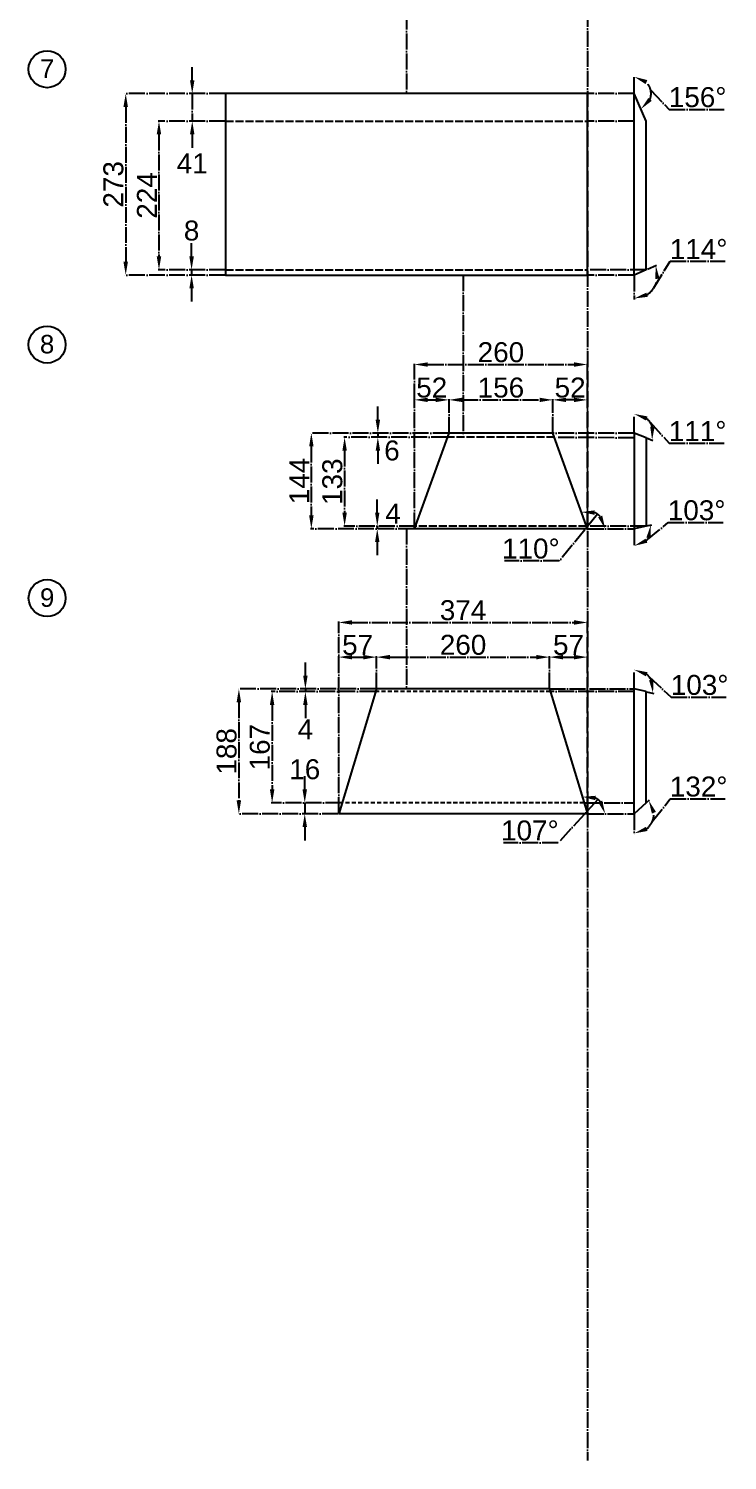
# Model space of a CAD drawing. Header units: millimetres. Extents: x -238 to 4694, y -1543 to 2162.
# Drawn here: x 3643 to 4694, y -1161 to 991 of the extents above; entities that cross this region are included whole.
import ezdxf
from ezdxf.enums import TextEntityAlignment as Align

# ---------------------------------------------------------------- set-up
doc = ezdxf.new("R2010")
doc.units = ezdxf.units.MM
for name, pattern in [('ACAD_ISO02W100', [15, 12, -3]), ('ACAD_ISO04W100', [30, 24, -3, 0, -3]), ('HIDDEN', [9.525, 6.35, -3.175])]:
    doc.linetypes.add(name, pattern=pattern)
doc.layers.add('Etiquetas', color=7, linetype='Continuous')
doc.layers.add('Interior', color=7, linetype='HIDDEN')
doc.layers.add('Linhas apoio', color=8, linetype='ACAD_ISO04W100', transparency=0.3)
doc.styles.get("Standard").update_dxf_attribs({"font": 'arial.ttf'})
doc.dimstyles.new('roy-1', dxfattribs={"dimtxt": 30, "dimasz": 20, "dimexe": 1.25, "dimexo": 0.625, "dimgap": 3, "dimtad": 3, "dimtoh": 1, "dimdec": 0, "dimtxsty": 'Standard', "dimcen": 2.5, "dimadec": 0, "dimazin": 0, "dimtfac": 1, "dimtdec": 0, "dimtmove": 0, "dimatfit": 2, "dimfxl": 1, "dimarcsym": 0})

# ---------------------------------------------------------------- blocks, each defined once
blk = doc.blocks.new('*D52')
at = {"layer": 'Defpoints', "color": 0, "transparency": 16777216}
for p in [(3939.4, 893.7), (3889.4, 852.4), (3939.4, 852.4)]:
    blk.add_point(p, dxfattribs=at)
at = {"layer": 'Linhas apoio', "color": 0, "linetype": 'ACAD_ISO04W100', "lineweight": -2, "transparency": 16777216}
for p, q in [((3889.4, 913.7), (3889.4, 933.7)), ((3938.7, 893.7), (3888.1, 893.7)), ((3889.4, 893.7), (3889.4, 852.4)), ((3938.7, 852.4), (3888.1, 852.4)), ((3889.4, 832.4), (3889.4, 812.4))]:
    blk.add_line(p, q, dxfattribs=at)
at = {"layer": 'Linhas apoio', "color": 0, "transparency": 16777216}
for points in [[(3886, 913.7), (3892.7, 913.7), (3889.4, 893.7)], [(3886, 832.4), (3892.7, 832.4), (3889.4, 852.4)]]:
    blk.add_solid(points, dxfattribs=at)
at = {"layer": 'Linhas apoio', "color": 0, "transparency": 16777216, "insert": (3889.4, 788.8), "char_height": 30, "attachment_point": 5}
blk.add_mtext('41', dxfattribs=at)
blk = doc.blocks.new('*D53')
at = {"layer": 'Defpoints', "color": 0, "transparency": 16777216}
for p in [(3939.4, 893.7), (3789.4, 620.9), (3939.4, 620.9)]:
    blk.add_point(p, dxfattribs=at)
at = {"layer": 'Linhas apoio', "color": 0, "linetype": 'ACAD_ISO04W100', "lineweight": -2, "transparency": 16777216}
for p, q in [((3938.7, 893.7), (3788.1, 893.7)), ((3789.4, 873.7), (3789.4, 640.9)), ((3938.7, 620.9), (3788.1, 620.9))]:
    blk.add_line(p, q, dxfattribs=at)
at = {"layer": 'Linhas apoio', "color": 0, "transparency": 16777216}
for points in [[(3786, 873.7), (3792.7, 873.7), (3789.4, 893.7)], [(3786, 640.9), (3792.7, 640.9), (3789.4, 620.9)]]:
    blk.add_solid(points, dxfattribs=at)
at = {"layer": 'Linhas apoio', "color": 0, "transparency": 16777216, "insert": (3771, 757.3), "char_height": 30, "attachment_point": 5, "rotation": 90}
blk.add_mtext('273', dxfattribs=at)
blk = doc.blocks.new('*D54')
at = {"layer": 'Defpoints', "color": 0, "transparency": 16777216}
for p in [(3939.4, 852.4), (3839.4, 628.8), (3939.4, 628.8)]:
    blk.add_point(p, dxfattribs=at)
at = {"layer": 'Linhas apoio', "color": 0, "linetype": 'ACAD_ISO04W100', "lineweight": -2, "transparency": 16777216}
for p, q in [((3938.7, 852.4), (3838.1, 852.4)), ((3839.4, 832.4), (3839.4, 648.8)), ((3938.8, 628.8), (3838.1, 628.8))]:
    blk.add_line(p, q, dxfattribs=at)
at = {"layer": 'Linhas apoio', "color": 0, "transparency": 16777216}
for points in [[(3836, 832.4), (3842.7, 832.4), (3839.4, 852.4)], [(3836, 648.8), (3842.7, 648.8), (3839.4, 628.8)]]:
    blk.add_solid(points, dxfattribs=at)
at = {"layer": 'Linhas apoio', "color": 0, "transparency": 16777216, "insert": (3821.3, 740.6), "char_height": 30, "attachment_point": 5, "rotation": 90}
blk.add_mtext('224', dxfattribs=at)
blk = doc.blocks.new('*D55')
at = {"layer": 'Defpoints', "color": 0, "transparency": 16777216}
for p in [(3939.4, 628.8), (3888.4, 620.9), (3939.4, 620.9)]:
    blk.add_point(p, dxfattribs=at)
at = {"layer": 'Linhas apoio', "color": 0, "linetype": 'ACAD_ISO04W100', "lineweight": -2, "transparency": 16777216}
for p, q in [((3888.4, 648.8), (3888.4, 668.8)), ((3938.8, 628.8), (3887.2, 628.8)), ((3888.4, 628.8), (3888.4, 620.9)), ((3938.7, 620.9), (3887.2, 620.9)), ((3888.4, 600.9), (3888.4, 580.9))]:
    blk.add_line(p, q, dxfattribs=at)
at = {"layer": 'Linhas apoio', "color": 0, "transparency": 16777216}
for points in [[(3885.1, 648.8), (3891.8, 648.8), (3888.4, 628.8)], [(3885.1, 600.9), (3891.8, 600.9), (3888.4, 620.9)]]:
    blk.add_solid(points, dxfattribs=at)
at = {"layer": 'Linhas apoio', "color": 0, "transparency": 16777216, "insert": (3888.4, 687.6), "char_height": 30, "attachment_point": 5}
blk.add_mtext('8', dxfattribs=at)
blk = doc.blocks.new('PLACA Nº')
blk.add_circle((0, 0), 27.8)
blk.add_attdef('XX', text='', height=27.8).set_placement((-0.5, -13.2), align=Align.CENTER)
blk = doc.blocks.new('*D68')
at = {"layer": 'Defpoints', "color": 0, "transparency": 16777216}
for p in [(4553.8, 893.7), (4573.2, 629.4), (4553.8, 620.9), (4553.8, 620.9), (4575.5, 593)]:
    blk.add_point(p, dxfattribs=at)
at = {"layer": 'Linhas apoio', "color": 0, "linetype": 'ACAD_ISO04W100', "lineweight": -2, "transparency": 16777216}
for p, q in [((4573.8, 629.7), (4587.3, 635.6)), ((4583.3, 601.6), (4607.9, 641.9)), ((4607.9, 641.9), (4690.3, 641.9)), ((4553.8, 620.3), (4553.8, 584.3))]:
    blk.add_line(p, q, dxfattribs=at)
blk.add_arc((4553.8, 620.9), 35.3, 302.8723, 350.685, dxfattribs=at)
at = {"layer": 'Linhas apoio', "color": 0, "transparency": 16777216}
for points in [[(4585.3, 614.8), (4591.9, 615.6), (4586.2, 635.1)], [(4573.9, 588.1), (4572, 594.5), (4553.8, 585.6)]]:
    blk.add_solid(points, dxfattribs=at)
at = {"layer": 'Linhas apoio', "color": 0, "transparency": 16777216, "insert": (4650.6, 660), "char_height": 30, "attachment_point": 5}
blk.add_mtext('114°', dxfattribs=at)
blk = doc.blocks.new('*D69')
at = {"layer": 'Defpoints', "color": 0, "transparency": 16777216}
for p in [(4573.8, 909.2), (4553.8, 893.7), (4553.8, 893.7), (4571.8, 852.4), (4553.8, 620.9)]:
    blk.add_point(p, dxfattribs=at)
at = {"layer": 'Linhas apoio', "color": 0, "linetype": 'ACAD_ISO04W100', "lineweight": -2, "transparency": 16777216}
for p, q in [((4553.8, 894.3), (4553.8, 920.2)), ((4578.5, 898.8), (4606.4, 869.9)), ((4606.4, 869.9), (4688.8, 869.9))]:
    blk.add_line(p, q, dxfattribs=at)
blk.add_arc((4553.8, 893.7), 25.3, 340.0886, 43.4686, dxfattribs=at)
at = {"layer": 'Linhas apoio', "color": 0, "transparency": 16777216}
for points in [[(4570.8, 908), (4573.5, 914.1), (4553.8, 919)], [(4580, 882.8), (4575.1, 887.3), (4563.9, 870.5)]]:
    blk.add_solid(points, dxfattribs=at)
at = {"layer": 'Linhas apoio', "color": 0, "transparency": 16777216, "insert": (4649.1, 888.2), "char_height": 30, "attachment_point": 5}
blk.add_mtext('156°', dxfattribs=at)
blk = doc.blocks.new('*D99')
at = {"layer": 'Defpoints', "color": 0, "transparency": 16777216}
for p in [(4431.4, 433.2), (4431.4, 383.2), (4483.4, 239.5)]:
    blk.add_point(p, dxfattribs=at)
at = {"layer": 'Linhas apoio', "color": 0, "linetype": 'ACAD_ISO04W100', "lineweight": -2, "transparency": 16777216}
for p, q in [((4431.4, 383.8), (4431.4, 434.4)), ((4463.4, 433.2), (4451.4, 433.2)), ((4483.4, 240.1), (4483.4, 434.4))]:
    blk.add_line(p, q, dxfattribs=at)
at = {"layer": 'Linhas apoio', "color": 0, "transparency": 16777216}
for points in [[(4451.4, 436.5), (4451.4, 429.9), (4431.4, 433.2)], [(4463.4, 436.5), (4463.4, 429.9), (4483.4, 433.2)]]:
    blk.add_solid(points, dxfattribs=at)
at = {"layer": 'Linhas apoio', "color": 0, "transparency": 16777216, "insert": (4457.4, 451.5), "char_height": 30, "attachment_point": 5}
blk.add_mtext('52', dxfattribs=at)
blk = doc.blocks.new('*D100')
at = {"layer": 'Defpoints', "color": 0, "transparency": 16777216}
for p in [(4275.4, 433.2), (4275.4, 383.2), (4223.4, 239.5)]:
    blk.add_point(p, dxfattribs=at)
at = {"layer": 'Linhas apoio', "color": 0, "linetype": 'ACAD_ISO04W100', "lineweight": -2, "transparency": 16777216}
for p, q in [((4223.4, 240.1), (4223.4, 434.4)), ((4243.4, 433.2), (4255.4, 433.2)), ((4275.4, 383.8), (4275.4, 434.4))]:
    blk.add_line(p, q, dxfattribs=at)
at = {"layer": 'Linhas apoio', "color": 0, "transparency": 16777216}
for points in [[(4243.4, 436.5), (4243.4, 429.9), (4223.4, 433.2)], [(4255.4, 436.5), (4255.4, 429.9), (4275.4, 433.2)]]:
    blk.add_solid(points, dxfattribs=at)
at = {"layer": 'Linhas apoio', "color": 0, "transparency": 16777216, "insert": (4249.4, 451.5), "char_height": 30, "attachment_point": 5}
blk.add_mtext('52', dxfattribs=at)
blk = doc.blocks.new('*D101')
at = {"layer": 'Defpoints', "color": 0, "transparency": 16777216}
for p in [(4431.4, 433.2), (4275.4, 383.2), (4431.4, 383.2)]:
    blk.add_point(p, dxfattribs=at)
at = {"layer": 'Linhas apoio', "color": 0, "linetype": 'ACAD_ISO04W100', "lineweight": -2, "transparency": 16777216}
for p, q in [((4275.4, 383.8), (4275.4, 434.4)), ((4295.4, 433.2), (4411.4, 433.2)), ((4431.4, 383.8), (4431.4, 434.4))]:
    blk.add_line(p, q, dxfattribs=at)
at = {"layer": 'Linhas apoio', "color": 0, "transparency": 16777216}
for points in [[(4295.4, 436.5), (4295.4, 429.9), (4275.4, 433.2)], [(4411.4, 436.5), (4411.4, 429.9), (4431.4, 433.2)]]:
    blk.add_solid(points, dxfattribs=at)
at = {"layer": 'Linhas apoio', "color": 0, "transparency": 16777216, "insert": (4353.4, 451.5), "char_height": 30, "attachment_point": 5}
blk.add_mtext('156', dxfattribs=at)
blk = doc.blocks.new('*D102')
at = {"layer": 'Defpoints', "color": 0, "transparency": 16777216}
for p in [(4483.4, 486.4), (4223.4, 433.2), (4483.4, 433.2)]:
    blk.add_point(p, dxfattribs=at)
at = {"layer": 'Linhas apoio', "color": 0, "linetype": 'ACAD_ISO04W100', "lineweight": -2, "transparency": 16777216}
for p, q in [((4223.4, 433.8), (4223.4, 487.6)), ((4243.4, 486.4), (4463.4, 486.4)), ((4483.4, 433.8), (4483.4, 487.6))]:
    blk.add_line(p, q, dxfattribs=at)
at = {"layer": 'Linhas apoio', "color": 0, "transparency": 16777216}
for points in [[(4243.4, 489.7), (4243.4, 483), (4223.4, 486.4)], [(4463.4, 489.7), (4463.4, 483), (4483.4, 486.4)]]:
    blk.add_solid(points, dxfattribs=at)
at = {"layer": 'Linhas apoio', "color": 0, "transparency": 16777216, "insert": (4353.4, 504.7), "char_height": 30, "attachment_point": 5}
blk.add_mtext('260', dxfattribs=at)
blk = doc.blocks.new('*D112')
at = {"layer": 'Defpoints', "color": 0, "transparency": 16777216}
for p in [(4571.2, 406.3), (4553.8, 383.2), (4553.8, 383.2), (4571.7, 376.2), (4553.7, 239.5)]:
    blk.add_point(p, dxfattribs=at)
at = {"layer": 'Linhas apoio', "color": 0, "linetype": 'ACAD_ISO04W100', "lineweight": -2, "transparency": 16777216}
for p, q in [((4553.8, 383.8), (4553.8, 413.4)), ((4577.7, 399.5), (4606.4, 368.3)), ((4572.3, 376), (4581.9, 372.2)), ((4606.4, 368.3), (4688.8, 368.3))]:
    blk.add_line(p, q, dxfattribs=at)
blk.add_arc((4553.8, 383.2), 28.9, 19.1722, 49.5442, dxfattribs=at)
at = {"layer": 'Linhas apoio', "color": 0, "transparency": 16777216}
for points in [[(4571.4, 402.1), (4573.7, 408.3), (4553.8, 412.1)], [(4584.4, 392.6), (4577.8, 392.8), (4580.7, 372.7)]]:
    blk.add_solid(points, dxfattribs=at)
at = {"layer": 'Linhas apoio', "color": 0, "transparency": 16777216, "insert": (4649.1, 386.3), "char_height": 30, "attachment_point": 5}
blk.add_mtext('111°', dxfattribs=at)
blk = doc.blocks.new('*D113')
at = {"layer": 'Defpoints', "color": 0, "transparency": 16777216}
for p in [(4553.8, 383.2), (4553.7, 239.5), (4553.7, 239.5), (4571.7, 243.5), (4568.2, 218.2)]:
    blk.add_point(p, dxfattribs=at)
at = {"layer": 'Linhas apoio', "color": 0, "linetype": 'ACAD_ISO04W100', "lineweight": -2, "transparency": 16777216}
for p, q in [((4553.7, 238.8), (4553.7, 212.5)), ((4572.3, 243.6), (4580.1, 245.3)), ((4573.8, 223.3), (4604.9, 248.7)), ((4604.9, 248.7), (4687.3, 248.7))]:
    blk.add_line(p, q, dxfattribs=at)
blk.add_arc((4553.7, 239.5), 25.7, 315.6976, 326.8498, dxfattribs=at)
at = {"layer": 'Linhas apoio', "color": 0, "transparency": 16777216}
for points in [[(4572, 226), (4578.5, 224.8), (4578.8, 245.1)], [(4573.4, 218.4), (4570.8, 224.5), (4553.7, 213.7)]]:
    blk.add_solid(points, dxfattribs=at)
at = {"layer": 'Linhas apoio', "color": 0, "transparency": 16777216, "insert": (4647.6, 267), "char_height": 30, "attachment_point": 5}
blk.add_mtext('103°', dxfattribs=at)
blk = doc.blocks.new('*D137')
at = {"layer": 'Defpoints', "color": 0, "transparency": 16777216}
for p in [(4168.4, 376.9), (4273.2, 376.9), (4275.4, 383.2)]:
    blk.add_point(p, dxfattribs=at)
at = {"layer": 'Linhas apoio', "color": 0, "linetype": 'ACAD_ISO04W100', "lineweight": -2, "transparency": 16777216}
for p, q in [((4168.4, 403.2), (4168.4, 423.2)), ((4274.8, 383.2), (4167.2, 383.2)), ((4272.5, 376.9), (4167.2, 376.9)), ((4168.4, 383.2), (4168.4, 376.9)), ((4168.4, 356.9), (4168.4, 336.9))]:
    blk.add_line(p, q, dxfattribs=at)
at = {"layer": 'Linhas apoio', "color": 0, "transparency": 16777216}
for points in [[(4165.1, 403.2), (4171.8, 403.2), (4168.4, 383.2)], [(4165.1, 356.9), (4171.8, 356.9), (4168.4, 376.9)]]:
    blk.add_solid(points, dxfattribs=at)
at = {"layer": 'Linhas apoio', "color": 0, "transparency": 16777216, "insert": (4189.6, 356.9), "char_height": 30, "attachment_point": 5}
blk.add_mtext('6', dxfattribs=at)
blk = doc.blocks.new('*D138')
at = {"layer": 'Defpoints', "color": 0, "transparency": 16777216}
for p in [(4275.4, 383.2), (4068.4, 239.5), (4223.4, 239.5)]:
    blk.add_point(p, dxfattribs=at)
at = {"layer": 'Linhas apoio', "color": 0, "linetype": 'ACAD_ISO04W100', "lineweight": -2, "transparency": 16777216}
for p, q in [((4274.8, 383.2), (4067.2, 383.2)), ((4068.4, 363.2), (4068.4, 259.5)), ((4222.8, 239.5), (4067.2, 239.5))]:
    blk.add_line(p, q, dxfattribs=at)
at = {"layer": 'Linhas apoio', "color": 0, "transparency": 16777216}
for points in [[(4065.1, 363.2), (4071.8, 363.2), (4068.4, 383.2)], [(4065.1, 259.5), (4071.8, 259.5), (4068.4, 239.5)]]:
    blk.add_solid(points, dxfattribs=at)
at = {"layer": 'Linhas apoio', "color": 0, "transparency": 16777216, "insert": (4050.4, 311.3), "char_height": 30, "attachment_point": 5, "rotation": 90}
blk.add_mtext('144', dxfattribs=at)
blk = doc.blocks.new('*D139')
at = {"layer": 'Defpoints', "color": 0, "transparency": 16777216}
for p in [(4273.2, 376.9), (4118.4, 243.5), (4224.9, 243.5)]:
    blk.add_point(p, dxfattribs=at)
at = {"layer": 'Linhas apoio', "color": 0, "linetype": 'ACAD_ISO04W100', "lineweight": -2, "transparency": 16777216}
for p, q in [((4272.5, 376.9), (4117.2, 376.9)), ((4118.4, 356.9), (4118.4, 263.5)), ((4224.2, 243.5), (4117.2, 243.5))]:
    blk.add_line(p, q, dxfattribs=at)
at = {"layer": 'Linhas apoio', "color": 0, "transparency": 16777216}
for points in [[(4115.1, 356.9), (4121.8, 356.9), (4118.4, 376.9)], [(4115.1, 263.5), (4121.8, 263.5), (4118.4, 243.5)]]:
    blk.add_solid(points, dxfattribs=at)
at = {"layer": 'Linhas apoio', "color": 0, "transparency": 16777216, "insert": (4100.1, 310.2), "char_height": 30, "attachment_point": 5, "rotation": 90}
blk.add_mtext('133', dxfattribs=at)
blk = doc.blocks.new('*D140')
at = {"layer": 'Defpoints', "color": 0, "transparency": 16777216}
for p in [(4167.5, 239.5), (4223.4, 239.5), (4224.9, 243.5)]:
    blk.add_point(p, dxfattribs=at)
at = {"layer": 'Linhas apoio', "color": 0, "linetype": 'ACAD_ISO04W100', "lineweight": -2, "transparency": 16777216}
for p, q in [((4167.5, 263.5), (4167.5, 283.5)), ((4224.2, 243.5), (4166.2, 243.5)), ((4222.8, 239.5), (4166.2, 239.5)), ((4167.5, 243.5), (4167.5, 239.5)), ((4167.5, 219.5), (4167.5, 199.5))]:
    blk.add_line(p, q, dxfattribs=at)
at = {"layer": 'Linhas apoio', "color": 0, "transparency": 16777216}
for points in [[(4164.2, 263.5), (4170.8, 263.5), (4167.5, 243.5)], [(4164.2, 219.5), (4170.8, 219.5), (4167.5, 239.5)]]:
    blk.add_solid(points, dxfattribs=at)
at = {"layer": 'Linhas apoio', "color": 0, "transparency": 16777216, "insert": (4191.2, 262.3), "char_height": 30, "attachment_point": 5}
blk.add_mtext('4', dxfattribs=at)
blk = doc.blocks.new('*D163')
at = {"layer": 'Defpoints', "color": 0, "transparency": 16777216}
for p in [(4483.5, 98.5), (4109.5, -189.1), (4483.5, -189.1)]:
    blk.add_point(p, dxfattribs=at)
at = {"layer": 'Linhas apoio', "color": 0, "linetype": 'ACAD_ISO04W100', "lineweight": -2, "transparency": 16777216}
for p, q in [((4109.5, -188.4), (4109.5, 99.8)), ((4129.5, 98.5), (4463.5, 98.5)), ((4483.5, -188.4), (4483.5, 99.8))]:
    blk.add_line(p, q, dxfattribs=at)
at = {"layer": 'Linhas apoio', "color": 0, "transparency": 16777216}
for points in [[(4129.5, 101.9), (4129.5, 95.2), (4109.5, 98.5)], [(4463.5, 101.9), (4463.5, 95.2), (4483.5, 98.5)]]:
    blk.add_solid(points, dxfattribs=at)
at = {"layer": 'Linhas apoio', "color": 0, "transparency": 16777216, "insert": (4296.5, 116.8), "char_height": 30, "attachment_point": 5}
blk.add_mtext('374', dxfattribs=at)
blk = doc.blocks.new('*D154')
at = {"layer": 'Defpoints', "color": 0, "transparency": 16777216}
for p in [(4426.5, -1.5), (4109.5, -187.9), (4483.5, -189.1), (4483.5, -189.1), (4505.1, -173.6)]:
    blk.add_point(p, dxfattribs=at)
at = {"layer": 'Linhas apoio', "color": 0, "linetype": 'ACAD_ISO04W100', "lineweight": -2, "transparency": 16777216}
for p, q in [((4499.3, -167.7), (4439.6, -232.7)), ((4484.1, -189.1), (4511.3, -189.1)), ((4439.6, -232.7), (4357.2, -232.7))]:
    blk.add_line(p, q, dxfattribs=at)
blk.add_arc((4483.5, -189.1), 26.6, 43.9363, 62.7903, dxfattribs=at)
at = {"layer": 'Linhas apoio', "color": 0, "transparency": 16777216}
for points in [[(4495.3, -168.7), (4495.9, -162.1), (4475.7, -163.6)], [(4505.7, -169.3), (4499.5, -171.8), (4510.1, -189.1)]]:
    blk.add_solid(points, dxfattribs=at)
at = {"layer": 'Linhas apoio', "color": 0, "transparency": 16777216, "insert": (4396.9, -214.4), "char_height": 30, "attachment_point": 5}
blk.add_mtext('107°', dxfattribs=at)
blk = doc.blocks.new('*D155')
at = {"layer": 'Defpoints', "color": 0, "transparency": 16777216}
for p in [(4570.1, 22.5), (4553.8, -1.5), (4553.8, -1.5), (4571.8, -5.5), (4553.8, -189.1)]:
    blk.add_point(p, dxfattribs=at)
at = {"layer": 'Linhas apoio', "color": 0, "linetype": 'ACAD_ISO04W100', "lineweight": -2, "transparency": 16777216}
for p, q in [((4553.8, -0.9), (4553.8, 28.7)), ((4576.4, 16.6), (4609.5, -13.9)), ((4572.4, -5.6), (4583.3, -8.1)), ((4609.5, -13.9), (4691.8, -13.9))]:
    blk.add_line(p, q, dxfattribs=at)
blk.add_arc((4553.8, -1.5), 28.9, 27.827, 49.5635, dxfattribs=at)
at = {"layer": 'Linhas apoio', "color": 0, "transparency": 16777216}
for points in [[(4571.4, 17.4), (4573.7, 23.7), (4553.8, 27.5)], [(4582.7, 12.5), (4576.1, 11.6), (4582.1, -7.8)]]:
    blk.add_solid(points, dxfattribs=at)
at = {"layer": 'Linhas apoio', "color": 0, "transparency": 16777216, "insert": (4652.1, 4.4), "char_height": 30, "attachment_point": 5}
blk.add_mtext('103°', dxfattribs=at)
blk = doc.blocks.new('*D156')
at = {"layer": 'Defpoints', "color": 0, "transparency": 16777216}
for p in [(4553.8, -1.5), (4553.8, -189.1), (4553.8, -189.1), (4571.8, -172.6), (4574.4, -210.3)]:
    blk.add_point(p, dxfattribs=at)
at = {"layer": 'Linhas apoio', "color": 0, "linetype": 'ACAD_ISO04W100', "lineweight": -2, "transparency": 16777216}
for p, q in [((4572.3, -172.2), (4576.5, -168.3)), ((4580.9, -201), (4608, -166.7)), ((4608, -166.7), (4690.3, -166.7)), ((4553.8, -189.7), (4553.8, -219.9))]:
    blk.add_line(p, q, dxfattribs=at)
blk.add_arc((4553.8, -189.1), 29.6, 309.56, 2.9084, dxfattribs=at)
at = {"layer": 'Linhas apoio', "color": 0, "transparency": 16777216}
for points in [[(4580.3, -188.9), (4586.4, -186.3), (4575.6, -169.1)], [(4573.8, -215), (4571.5, -208.7), (4553.8, -218.6)]]:
    blk.add_solid(points, dxfattribs=at)
at = {"layer": 'Linhas apoio', "color": 0, "transparency": 16777216, "insert": (4650.6, -148.4), "char_height": 30, "attachment_point": 5}
blk.add_mtext('132°', dxfattribs=at)
blk = doc.blocks.new('*D157')
at = {"layer": 'Defpoints', "color": 0, "transparency": 16777216}
for p in [(4059.5, -5.5), (4165.2, -5.5), (4166.5, -1.5)]:
    blk.add_point(p, dxfattribs=at)
at = {"layer": 'Linhas apoio', "color": 0, "linetype": 'ACAD_ISO04W100', "lineweight": -2, "transparency": 16777216}
for p, q in [((4059.5, 18.5), (4059.5, 38.5)), ((4165.8, -1.5), (4058.2, -1.5)), ((4164.6, -5.5), (4058.2, -5.5)), ((4059.5, -1.5), (4059.5, -5.5)), ((4059.5, -25.5), (4059.5, -45.5))]:
    blk.add_line(p, q, dxfattribs=at)
at = {"layer": 'Linhas apoio', "color": 0, "transparency": 16777216}
for points in [[(4056.1, 18.5), (4062.8, 18.5), (4059.5, -1.5)], [(4056.1, -25.5), (4062.8, -25.5), (4059.5, -5.5)]]:
    blk.add_solid(points, dxfattribs=at)
at = {"layer": 'Linhas apoio', "color": 0, "transparency": 16777216, "insert": (4059.5, -62), "char_height": 30, "attachment_point": 5}
blk.add_mtext('4', dxfattribs=at)
blk = doc.blocks.new('*D158')
at = {"layer": 'Defpoints', "color": 0, "transparency": 16777216}
for p in [(4166.5, -1.5), (3959.5, -189.1), (4109.5, -189.1)]:
    blk.add_point(p, dxfattribs=at)
at = {"layer": 'Linhas apoio', "color": 0, "linetype": 'ACAD_ISO04W100', "lineweight": -2, "transparency": 16777216}
for p, q in [((4165.8, -1.5), (3958.2, -1.5)), ((3959.5, -21.5), (3959.5, -169.1)), ((4108.8, -189.1), (3958.2, -189.1))]:
    blk.add_line(p, q, dxfattribs=at)
at = {"layer": 'Linhas apoio', "color": 0, "transparency": 16777216}
for points in [[(3956.1, -21.5), (3962.8, -21.5), (3959.5, -1.5)], [(3956.1, -169.1), (3962.8, -169.1), (3959.5, -189.1)]]:
    blk.add_solid(points, dxfattribs=at)
at = {"layer": 'Linhas apoio', "color": 0, "transparency": 16777216, "insert": (3941.1, -95.3), "char_height": 30, "attachment_point": 5, "rotation": 90}
blk.add_mtext('188', dxfattribs=at)
blk = doc.blocks.new('*D159')
at = {"layer": 'Defpoints', "color": 0, "transparency": 16777216}
for p in [(4165.2, -5.5), (4009.5, -172.6), (4114.5, -172.6)]:
    blk.add_point(p, dxfattribs=at)
at = {"layer": 'Linhas apoio', "color": 0, "linetype": 'ACAD_ISO04W100', "lineweight": -2, "transparency": 16777216}
for p, q in [((4164.6, -5.5), (4008.2, -5.5)), ((4009.5, -25.5), (4009.5, -152.6)), ((4113.8, -172.6), (4008.2, -172.6))]:
    blk.add_line(p, q, dxfattribs=at)
at = {"layer": 'Linhas apoio', "color": 0, "transparency": 16777216}
for points in [[(4006.1, -25.5), (4012.8, -25.5), (4009.5, -5.5)], [(4006.1, -152.6), (4012.8, -152.6), (4009.5, -172.6)]]:
    blk.add_solid(points, dxfattribs=at)
at = {"layer": 'Linhas apoio', "color": 0, "transparency": 16777216, "insert": (3991.1, -89), "char_height": 30, "attachment_point": 5, "rotation": 90}
blk.add_mtext('167', dxfattribs=at)
blk = doc.blocks.new('*D160')
at = {"layer": 'Defpoints', "color": 0, "transparency": 16777216}
for p in [(4058.5, -189.1), (4109.5, -189.1), (4114.5, -172.6)]:
    blk.add_point(p, dxfattribs=at)
at = {"layer": 'Linhas apoio', "color": 0, "linetype": 'ACAD_ISO04W100', "lineweight": -2, "transparency": 16777216}
for p, q in [((4058.5, -152.6), (4058.5, -132.6)), ((4113.8, -172.6), (4057.3, -172.6)), ((4108.8, -189.1), (4057.3, -189.1)), ((4058.5, -172.6), (4058.5, -189.1)), ((4058.5, -209.1), (4058.5, -229.1))]:
    blk.add_line(p, q, dxfattribs=at)
at = {"layer": 'Linhas apoio', "color": 0, "transparency": 16777216}
for points in [[(4055.2, -152.6), (4061.9, -152.6), (4058.5, -172.6)], [(4055.2, -209.1), (4061.9, -209.1), (4058.5, -189.1)]]:
    blk.add_solid(points, dxfattribs=at)
at = {"layer": 'Linhas apoio', "color": 0, "transparency": 16777216, "insert": (4058.5, -122.4), "char_height": 30, "attachment_point": 5}
blk.add_mtext('16', dxfattribs=at)
blk = doc.blocks.new('*D164')
at = {"layer": 'Defpoints', "color": 0, "transparency": 16777216}
for p in [(4426.5, 46.4), (4166.5, -1.5), (4426.5, -1.5)]:
    blk.add_point(p, dxfattribs=at)
at = {"layer": 'Linhas apoio', "color": 0, "linetype": 'ACAD_ISO04W100', "lineweight": -2, "transparency": 16777216}
for p, q in [((4166.5, -0.9), (4166.5, 47.6)), ((4186.5, 46.4), (4406.5, 46.4)), ((4426.5, -0.9), (4426.5, 47.6))]:
    blk.add_line(p, q, dxfattribs=at)
at = {"layer": 'Linhas apoio', "color": 0, "transparency": 16777216}
for points in [[(4186.5, 49.7), (4186.5, 43), (4166.5, 46.4)], [(4406.5, 49.7), (4406.5, 43), (4426.5, 46.4)]]:
    blk.add_solid(points, dxfattribs=at)
at = {"layer": 'Linhas apoio', "color": 0, "transparency": 16777216, "insert": (4296.5, 64.7), "char_height": 30, "attachment_point": 5}
blk.add_mtext('260', dxfattribs=at)
blk = doc.blocks.new('*D161')
at = {"layer": 'Defpoints', "color": 0, "transparency": 16777216}
for p in [(4109.5, 46.4), (4166.5, 46.4), (4166.5, 46.4)]:
    blk.add_point(p, dxfattribs=at)
at = {"layer": 'Linhas apoio', "color": 0, "linetype": 'ACAD_ISO04W100', "lineweight": -2, "transparency": 16777216}
for p, q in [((4109.5, 47), (4109.5, 47.6)), ((4129.5, 46.4), (4146.5, 46.4)), ((4166.5, 47), (4166.5, 47.6))]:
    blk.add_line(p, q, dxfattribs=at)
at = {"layer": 'Linhas apoio', "color": 0, "transparency": 16777216}
for points in [[(4129.5, 49.7), (4129.5, 43), (4109.5, 46.4)], [(4146.5, 49.7), (4146.5, 43), (4166.5, 46.4)]]:
    blk.add_solid(points, dxfattribs=at)
at = {"layer": 'Linhas apoio', "color": 0, "transparency": 16777216, "insert": (4138, 64.6), "char_height": 30, "attachment_point": 5}
blk.add_mtext('57', dxfattribs=at)
blk = doc.blocks.new('*D162')
at = {"layer": 'Defpoints', "color": 0, "transparency": 16777216}
for p in [(4426.5, 46.4), (4483.5, 46.4), (4483.5, 46.4)]:
    blk.add_point(p, dxfattribs=at)
at = {"layer": 'Linhas apoio', "color": 0, "linetype": 'ACAD_ISO04W100', "lineweight": -2, "transparency": 16777216}
for p, q in [((4426.5, 47), (4426.5, 47.6)), ((4446.5, 46.4), (4463.5, 46.4)), ((4483.5, 47), (4483.5, 47.6))]:
    blk.add_line(p, q, dxfattribs=at)
at = {"layer": 'Linhas apoio', "color": 0, "transparency": 16777216}
for points in [[(4446.5, 49.7), (4446.5, 43), (4426.5, 46.4)], [(4463.5, 49.7), (4463.5, 43), (4483.5, 46.4)]]:
    blk.add_solid(points, dxfattribs=at)
at = {"layer": 'Linhas apoio', "color": 0, "transparency": 16777216, "insert": (4455, 64.6), "char_height": 30, "attachment_point": 5}
blk.add_mtext('57', dxfattribs=at)
blk = doc.blocks.new('*D167')
at = {"layer": 'Defpoints', "color": 0, "transparency": 16777216}
for p in [(4431.4, 383.2), (4223.4, 239.5), (4483.5, 239.5), (4483.5, 239.5), (4504.8, 255.3)]:
    blk.add_point(p, dxfattribs=at)
at = {"layer": 'Linhas apoio', "color": 0, "linetype": 'ACAD_ISO04W100', "lineweight": -2, "transparency": 16777216}
for p, q in [((4498.7, 261.3), (4441.1, 191)), ((4484.1, 239.5), (4511.3, 239.5)), ((4441.1, 191), (4358.7, 191))]:
    blk.add_line(p, q, dxfattribs=at)
blk.add_arc((4483.5, 239.5), 26.6, 44.1111, 65.788, dxfattribs=at)
at = {"layer": 'Linhas apoio', "color": 0, "transparency": 16777216}
for points in [[(4494.2, 260.4), (4494.5, 267.1), (4474.4, 264.5)], [(4505.7, 259.2), (4499.5, 256.7), (4510.1, 239.5)]]:
    blk.add_solid(points, dxfattribs=at)
at = {"layer": 'Linhas apoio', "color": 0, "transparency": 16777216, "insert": (4398.4, 209.4), "char_height": 30, "attachment_point": 5}
blk.add_mtext('110°', dxfattribs=at)

msp = doc.modelspace()

# ---------------------------------------------------------------- linework, layer by layer
for p, q in [((4483.4, 893.7), (3939.4, 893.7)), ((3939.4, 893.7), (3939.4, 620.9)), ((4483.4, 620.9), (4483.4, 893.7)), ((4553.8, 620.9), (4553.8, 893.7)), ((4571.8, 852.4), (4553.8, 893.7)), ((4571.8, 628.8), (4571.8, 852.4)), ((4571.8, 628.8), (4571.8, 852.4)), ((4571.8, 628.8), (4553.8, 620.9)), ((3939.4, 620.9), (4483.4, 620.9)), ((4223.4, 239.5), (4275.4, 383.2)), ((4431.4, 383.2), (4275.4, 383.2)), ((4483.4, 239.5), (4431.4, 383.2)), ((4553.7, 383.2), (4553.7, 239.5)), ((4571.7, 376.2), (4553.7, 383.2)), ((4571.7, 376.2), (4571.7, 243.5)), ((4483.4, 239.5), (4223.4, 239.5)), ((4571.7, 243.5), (4553.7, 239.5)), ((4166.5, -1.5), (4109.5, -189.1)), ((4426.5, -1.5), (4166.5, -1.5)), ((4426.5, -1.5), (4483.5, -189.1)), ((4571.8, -5.5), (4553.8, -1.5)), ((4553.8, -189.1), (4553.8, -1.5)), ((4571.8, -172.6), (4571.8, -5.5)), ((4483.5, -189.1), (4109.5, -189.1)), ((4571.8, -172.6), (4553.8, -189.1))]:
    msp.add_line(p, q)
at = {"linetype": 'ACAD_ISO02W100'}
for p, q in [((4433.7, 376.9), (4273.2, 376.9)), ((4482, 243.5), (4224.9, 243.5))]:
    msp.add_line(p, q, dxfattribs=at)
at = {"layer": 'Interior', "linetype": 'ACAD_ISO02W100'}
for p, q in [((3939.4, 852.4), (4483.4, 852.4)), ((3939.4, 628.8), (4483.4, 628.8))]:
    msp.add_line(p, q, dxfattribs=at)
at = {"layer": 'Interior'}
for p, q in [((4427.7, -5.5), (4165.2, -5.5)), ((4478.4, -172.6), (4114.5, -172.6))]:
    msp.add_line(p, q, dxfattribs=at)
at = {"layer": 'Linhas apoio'}
for p, q in [((4483.3, 2162.1), (4483.5, -1161.4)), ((4211.4, 1134.6), (4211.4, 893.7)), ((4553.8, 893.7), (4483.4, 893.7)), ((4553.8, 852.4), (4483.4, 852.4)), ((4571.8, 628.8), (4483.4, 628.8)), ((4296.4, 620.9), (4296.4, 380)), ((4553.8, 620.9), (4483.4, 620.9)), ((4553.7, 383.2), (4431.7, 383.2)), ((4553.7, 376.2), (4433.9, 376.9)), ((4211.4, 239.5), (4211.4, -1.5)), ((4571.7, 243.5), (4482, 243.5)), ((4483.4, 239.5), (4553.7, 239.5)), ((4426.5, -1.5), (4553.8, -1.5)), ((4553.8, -5.5), (4427.7, -5.5)), ((4478.4, -172.6), (4553.8, -172.6)), ((4483.5, -189.1), (4553.8, -189.1))]:
    msp.add_line(p, q, dxfattribs=at)

# ---------------------------------------------------------------- block references
at = {"layer": 'Etiquetas'}
ref = msp.add_blockref('PLACA Nº', (3671.2, 930.4), dxfattribs=at)
ref.add_attrib('XX', '7', dxfattribs={"layer": '0', "height": 27.8}).set_placement((3671.2, 931.2), align=Align.MIDDLE_CENTER)
ref = msp.add_blockref('PLACA Nº', (3671.2, 516.3), dxfattribs=at)
ref.add_attrib('XX', '8', dxfattribs={"layer": '0', "height": 27.8}).set_placement((3671.2, 517), align=Align.MIDDLE_CENTER)
ref = msp.add_blockref('PLACA Nº', (3671.3, 135.2), dxfattribs=at)
ref.add_attrib('XX', '9', dxfattribs={"layer": '0', "height": 27.8}).set_placement((3671.3, 135.9), align=Align.MIDDLE_CENTER)

# ---------------------------------------------------------------- dimensions: what is measured, and where the dimension line sits
at = {"layer": 'Linhas apoio'}
for base, p1, p2, picture, middle in [((3889.4, 852.4), (3939.4, 893.7), (3939.4, 852.4), '*D52', (3889.4, 788.8)), ((3888.4, 620.9), (3939.4, 628.8), (3939.4, 620.9), '*D55', (3888.4, 687.6)), ((4168.4, 376.9), (4275.4, 383.2), (4273.2, 376.9), '*D137', (4189.6, 356.9)), ((4167.5, 239.5), (4224.9, 243.5), (4223.4, 239.5), '*D140', (4191.2, 262.3)), ((4059.5, -5.5), (4166.5, -1.5), (4165.2, -5.5), '*D157', (4059.5, -62)), ((4058.5177, -189.059), (4114.4616, -172.5833), (4109.4552, -189.059), '*D160', (4058.5177, -122.4145))]:
    dim = msp.add_linear_dim(base=base, p1=p1, p2=p2, angle=90, dimstyle='roy-1', override={"dimtmove": 2}, dxfattribs=at)
    dim.commit()
    dim.dimension.update_dxf_attribs({"geometry": picture, "text_midpoint": middle, "dimtype": 160})
for base, line1, line2, picture, middle in [((4573.8, 909.2), ((4553.8, 893.7), (4553.8, 620.9)), ((4553.8, 893.7), (4571.8, 852.4)), '*D69', (4649.1, 888.2)), ((4575.5, 593), ((4553.8, 620.9), (4553.8, 893.7)), ((4553.8, 620.9), (4573.2, 629.4)), '*D68', (4650.6, 660)), ((4571.2, 406.3), ((4553.8, 383.2), (4553.7, 239.5)), ((4553.8, 383.2), (4571.7, 376.2)), '*D112', (4649.1, 386.3)), ((4504.8, 255.3), ((4483.5, 239.5), (4223.4, 239.5)), ((4483.5, 239.5), (4431.4, 383.2)), '*D167', (4398.4, 209.4)), ((4568.2, 218.2), ((4553.7, 239.5), (4553.8, 383.2)), ((4553.7, 239.5), (4571.7, 243.5)), '*D113', (4647.6, 267)), ((4570.1, 22.5), ((4553.8, -1.5), (4553.8, -189.1)), ((4553.8, -1.5), (4571.8, -5.5)), '*D155', (4652.1, 4.4)), ((4505.1, -173.6), ((4483.5, -189.1), (4109.5, -187.9)), ((4483.5, -189.1), (4426.5, -1.5)), '*D154', (4396.9, -214.4)), ((4574.4002, -210.2736), ((4553.8152, -189.0731), (4553.8152, -1.4786)), ((4553.8152, -189.0731), (4571.8152, -172.5974)), '*D156', (4650.6321, -148.3741))]:
    dim = msp.add_angular_dim_2l(base=base, line1=line1, line2=line2, dimstyle='roy-1', override={"dimtmove": 1}, dxfattribs=at)
    dim.commit()
    dim.dimension.update_dxf_attribs({"geometry": picture, "text_midpoint": middle, "dimtype": 162})
for base, p1, p2, picture, middle in [((3789.4, 620.9), (3939.4, 893.7), (3939.4, 620.9), '*D53', (3771, 757.3)), ((3839.4, 628.8), (3939.4, 852.4), (3939.4, 628.8), '*D54', (3821.3, 740.6)), ((4068.4, 239.5), (4275.4, 383.2), (4223.4, 239.5), '*D138', (4050.4, 311.3)), ((4118.4, 243.5), (4273.2, 376.9), (4224.9, 243.5), '*D139', (4100.1, 310.2)), ((3959.5, -189.1), (4166.5, -1.5), (4109.5, -189.1), '*D158', (3941.1, -95.3)), ((4009.5, -172.6), (4165.2, -5.5), (4114.5, -172.6), '*D159', (3991.1, -89))]:
    dim = msp.add_linear_dim(base=base, p1=p1, p2=p2, angle=90, dimstyle='roy-1', dxfattribs=at)
    dim.commit()
    dim.dimension.update_dxf_attribs({"geometry": picture, "text_midpoint": middle})
for base, p1, p2, picture, middle in [((4483.4, 486.4), (4223.4, 433.2), (4483.4, 433.2), '*D102', (4353.4, 504.7)), ((4275.4, 433.2), (4223.4, 239.5), (4275.4, 383.2), '*D100', (4249.4, 451.5)), ((4431.4, 433.2), (4275.4, 383.2), (4431.4, 383.2), '*D101', (4353.4, 451.5)), ((4431.4, 433.2), (4483.4, 239.5), (4431.4, 383.2), '*D99', (4457.4, 451.5)), ((4483.5, 98.5), (4109.5, -189.1), (4483.5, -189.1), '*D163', (4296.5, 116.8)), ((4166.5, 46.4), (4109.5, 46.4), (4166.5, 46.4), '*D161', (4138, 64.6)), ((4426.5, 46.4), (4166.5, -1.5), (4426.5, -1.5), '*D164', (4296.5, 64.7)), ((4483.5, 46.4), (4426.5, 46.4), (4483.5, 46.4), '*D162', (4455, 64.6))]:
    dim = msp.add_linear_dim(base=base, p1=p1, p2=p2, dimstyle='roy-1', dxfattribs=at)
    dim.commit()
    dim.dimension.update_dxf_attribs({"geometry": picture, "text_midpoint": middle})

doc.saveas('drawing.dxf')
